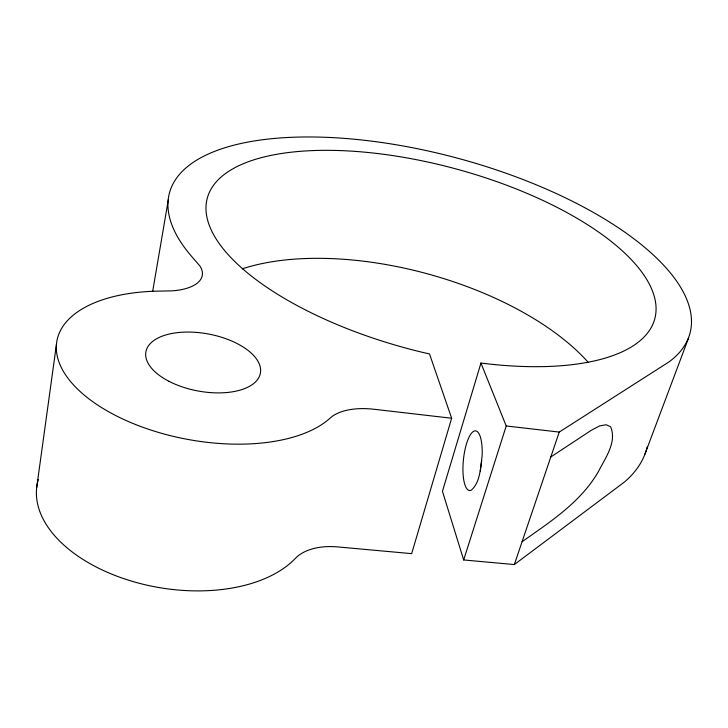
<?xml version="1.0" encoding="UTF-8"?>
<svg xmlns="http://www.w3.org/2000/svg" width="728" height="728" viewBox="0 0 728 728"><rect width="100%" height="100%" fill="white"/><g stroke="black" fill="none" stroke-linecap="round" stroke-linejoin="round"><path stroke-width="1.09" d="M36.673 487.705L56.529 343.807M480.298 470.998L482.164 455.3A29.975 9.2 -84.2 0 0 473.691 431.295A29.975 9.2 -84.2 0 0 463.008 465.565A29.975 9.2 -84.2 0 0 471.298 490.162C479.515 483.001 480.107 470.761 481.745 460.706M152.662 291.437L168.359 199.572M647.219 446.874A257.849 123.496 15.2 0 1 624.606 481.9L514.341 564.555L463.681 559.959L442.442 491.291L480.953 363.045A231.75 93.002 15.1 0 0 608.162 239.057A231.75 93.002 15.1 0 0 229.912 170.57A231.75 93.002 15.1 0 0 424.651 352.853L429.502 353.917L451.651 418.236L411.657 553.644L337.856 546.928A56.839 35.053 15.5 0 0 297.534 556.301L292.11 561.588A138.338 81.19 9.4 0 1 127.063 579.725A138.338 81.19 9.4 0 1 38.275 479.57M463.681 559.959L506.215 425.971L480.953 363.045M514.341 564.555L559.24 432.086L669.269 361.734A269.542 108.572 15.1 0 0 429.693 151.333A269.542 108.572 15.1 0 0 190.627 255.255L199.818 265.866A52.816 23.332 9.8 0 1 171.99 290.863L157.557 291.145A146.119 72.918 10.6 0 0 88.852 398.808A146.119 72.918 10.6 0 0 326.899 420.848L332.387 416.252A60.16 31.586 15.3 0 1 374.247 409.291L451.651 418.236M644.835 454.418L688.606 337.892M522.076 541.732C550.25 521.776 580.616 502.384 598.343 471.689C605.077 458.331 617.189 442.196 610.61 426.772L606.16 424.752L599.59 425.916L591.291 430.294L550.805 456.984M506.215 425.971L559.24 432.086M242.351 268.805A221.758 105.851 15.2 0 1 588.315 362.417M168.914 381.272A58.24 28.965 10.6 0 0 260.269 373.801A58.24 28.965 10.6 0 0 180.271 332.368A58.24 28.965 10.6 0 0 168.914 381.272"/></g></svg>
